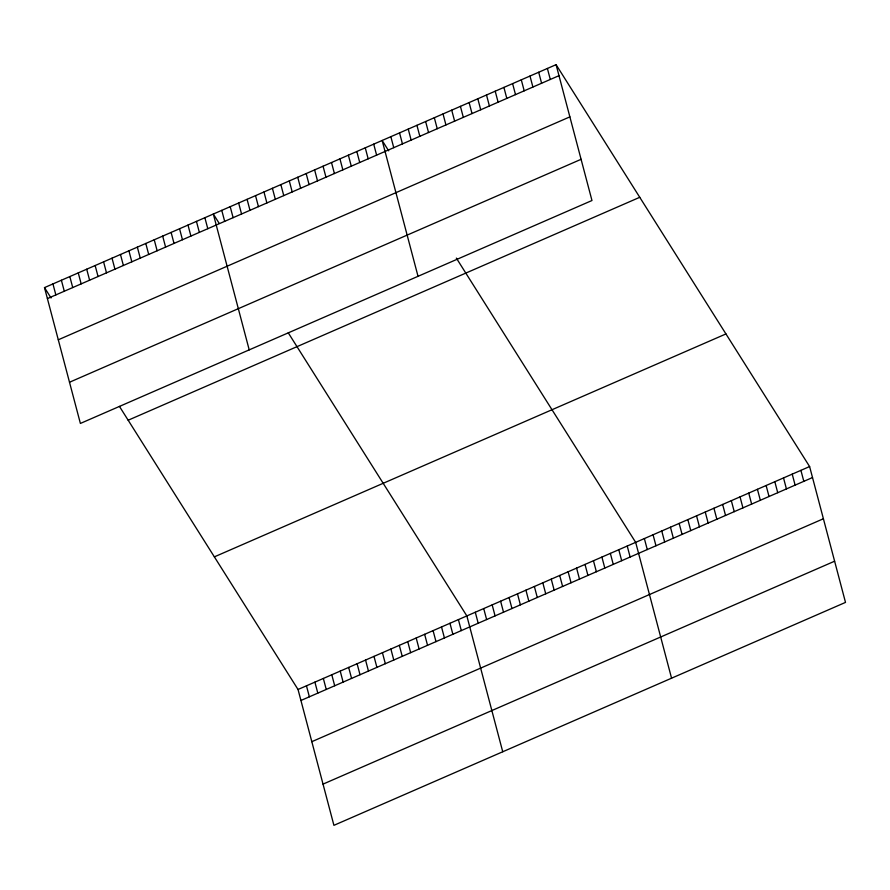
<?xml version="1.0" encoding="UTF-8"?>
<svg xmlns="http://www.w3.org/2000/svg" width="890" height="890" viewBox="0 0 890 890"><rect width="100%" height="100%" fill="white"/><g stroke="black" fill="none" stroke-linecap="round" stroke-linejoin="round"><path stroke-width="1.33" d="M556.083 64.67L591.972 200.517L80.389 423.44L44.5 287.603L556.083 64.67L809.611 466.56L845.5 602.397L333.917 825.33L298.028 689.483L119.438 406.385M47.404 298.595L558.987 75.672M58.295 339.791L569.878 116.868M69.509 382.244L581.092 159.31M128.16 420.225L639.754 197.302M214.357 556.862L725.951 333.939M298.028 689.483L809.611 466.56M300.931 700.486L812.514 477.552M311.811 741.682L823.395 518.759M323.026 784.123L834.62 561.201M388.696 150.844L382.144 140.464L418.033 276.312M456.348 258.1L635.671 542.355L671.561 678.191M219.14 223.257L213.322 214.034L249.211 349.87M288.26 332.816L466.849 615.924L502.739 751.761M44.5 287.603L51.053 297.983M800.911 470.354L803.815 481.345M792.211 474.136L795.126 485.139M783.523 477.93L786.426 488.922M774.823 481.724L777.727 492.715M766.123 485.506L769.027 496.509M757.423 489.3L760.338 500.291M748.735 493.093L751.638 504.085M740.035 496.876L742.939 507.878M731.335 500.67L734.239 511.661M722.635 504.463L725.55 515.455M713.947 508.246L716.851 519.248M705.247 512.039L708.151 523.031M696.547 515.833L699.451 526.824M687.848 519.615L690.762 530.607M679.159 523.409L682.063 534.401M670.459 527.203L673.363 538.194M547.394 68.463L550.298 79.455M661.76 530.985L664.663 541.977M538.695 72.257L541.598 83.248M653.06 534.779L655.975 545.77M529.995 76.039L532.899 87.042M644.371 538.572L647.275 549.564M521.295 79.833L524.199 90.825M512.607 83.627L515.51 94.618M627.227 546.037L630.131 557.029M503.907 87.409L506.811 98.412M618.784 549.709L621.687 560.711M495.207 91.203L498.111 102.194M610.351 553.391L613.255 564.382M486.507 94.996L489.411 105.988M601.907 557.073L604.811 568.065M477.819 98.779L480.722 109.77M593.463 560.745L596.367 571.747M469.119 102.573L472.023 113.564M585.019 564.427L587.923 575.418M460.419 106.366L463.323 117.358M576.587 568.109L579.49 579.101M451.72 110.149L454.623 121.14M568.143 571.781L571.046 582.772M443.031 113.942L445.935 124.934M559.699 575.463L562.602 586.454M434.331 117.736L437.235 128.727M551.255 579.145L554.159 590.137M425.631 121.518L428.535 132.51M542.822 582.817L545.726 593.808M416.932 125.312L419.835 136.304M534.378 586.499L537.282 597.49M408.243 129.095L411.147 140.097M525.934 590.17L528.838 601.173M399.543 132.888L402.447 143.88M517.49 593.852L520.394 604.844M390.844 136.682L393.747 147.673M509.058 597.535L511.961 608.526M500.614 601.206L503.518 612.198M373.711 144.147L376.615 155.138M492.17 604.889L495.074 615.88M365.267 147.829L368.171 158.821M483.726 608.571L486.63 619.562M356.823 151.5L359.727 162.503M475.293 612.242L478.197 623.234M348.379 155.183L351.283 166.174M339.947 158.865L342.85 169.857M458.406 619.596L461.309 630.598M331.503 162.536L334.406 173.528M449.962 623.278L452.865 634.27M323.059 166.219L325.963 177.21M441.518 626.96L444.433 637.952M314.615 169.89L317.519 180.893M433.085 630.632L435.989 641.634M306.182 173.572L309.086 184.564M424.641 634.314L427.545 645.306M297.738 177.255L300.642 188.246M416.197 637.997L419.101 648.988M289.295 180.926L292.198 191.929M407.753 641.668L410.668 652.659M280.851 184.608L283.754 195.6M399.321 645.35L402.224 656.342M272.407 188.291L275.322 199.282M390.877 649.021L393.781 660.024M263.974 191.962L266.878 202.953M382.433 652.704L385.337 663.695M255.53 195.644L258.434 206.636M373.989 656.386L376.904 667.378M247.086 199.327L249.99 210.318M365.556 660.057L368.46 671.06M238.642 202.998L241.557 213.989M357.113 663.74L360.016 674.731M230.21 206.68L233.113 217.672M348.669 667.422L351.572 678.414M221.766 210.352L224.669 221.354M340.225 671.093L343.128 682.085M331.792 674.776L334.696 685.767M204.878 217.716L207.793 228.708M323.348 678.458L326.252 689.45M196.445 221.388L199.349 232.39M314.904 682.129L317.808 693.121M188.001 225.07L190.905 236.061M306.46 685.812L309.364 696.803M179.558 228.752L182.461 239.744M171.114 232.423L174.017 243.415M162.681 236.106L165.585 247.097M154.237 239.777L157.141 250.78M145.793 243.46L148.697 254.451M137.349 247.142L140.253 258.133M128.917 250.813L131.82 261.816M120.473 254.495L123.376 265.487M112.029 258.178L114.932 269.169M103.585 261.849L106.489 272.841M95.152 265.531L98.056 276.523M86.708 269.214L89.612 280.205M78.264 272.885L81.168 283.877M69.82 276.567L72.724 287.559M61.388 280.239L64.291 291.241M52.944 283.921L55.848 294.913"/></g></svg>
